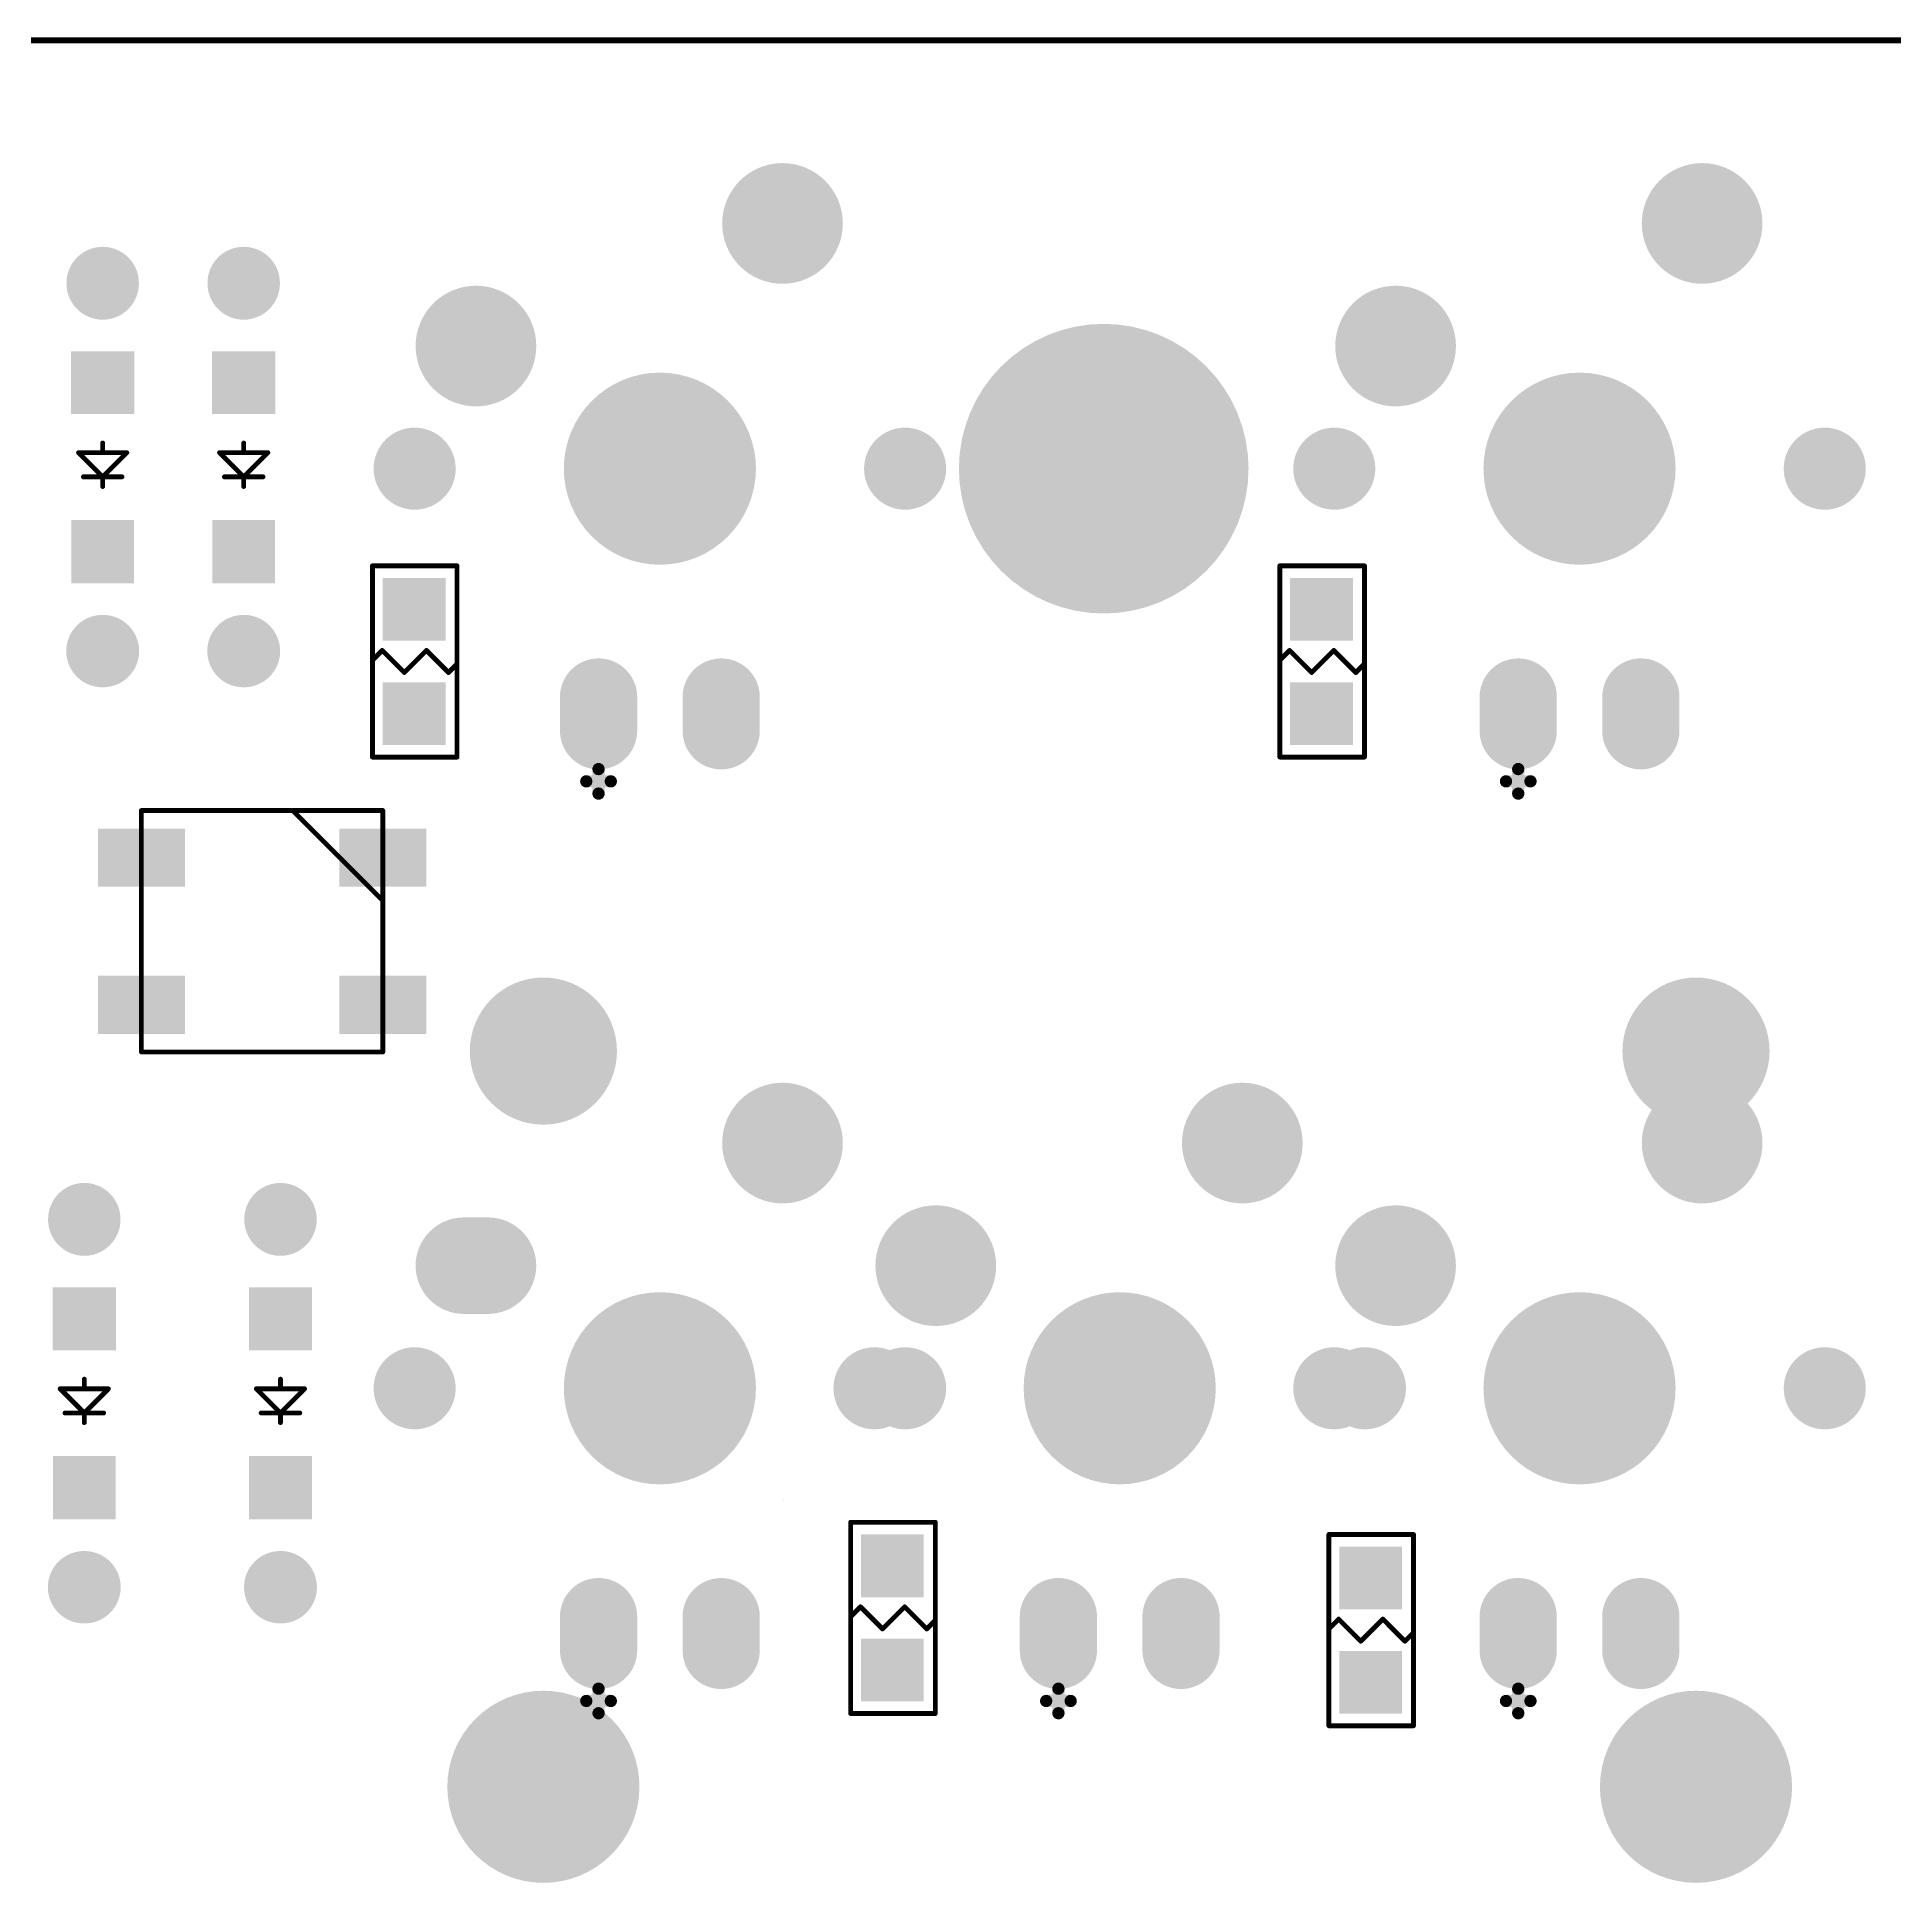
# Model space of a CAD drawing. Extents: x 407 to 769, y 688 to 804.
# Drawn here: x 651.5 to 689.98, y 764.44 to 802.67 of the extents above; entities that cross this region are included whole.
import ezdxf

# ---------------------------------------------------------------- set-up
doc = ezdxf.new("R2010")
doc.units = 0
doc.layers.get('0').update_dxf_attribs({"linetype": 'CONTINUOUS'})
for name, color, linetype in [('BOTTOMOVERLAY', 54, 'CONTINUOUS'), ('BOTTOMPASTE', 16, 'CONTINUOUS'), ('BOTTOMSOLDER', 6, 'CONTINUOUS'), ('KEEPOUTLAYER', 6, 'CONTINUOUS'), ('MULTILAYER', 9, 'CONTINUOUS'), ('TOPSOLDER', 216, 'CONTINUOUS')]:
    doc.layers.add(name, color=color, linetype=linetype)

# ---------------------------------------------------------------- blocks, each defined once
blk = doc.blocks.new('IN4148G_B_90')
at = {"layer": 'BOTTOMOVERLAY', "const_width": 0.1}
for points in [[(0, 0.4), (0, 0.2)], [(0, 0.2), (-0.5, -0.3)], [(0.4, 0.2), (-0.4, 0.2)], [(0.5, -0.3), (0, 0.2)], [(0.5, -0.3), (-0.5, -0.3)], [(0, -0.3), (0, -0.5)]]:
    blk.add_lwpolyline(points, dxfattribs=at)
at = {"layer": 'BOTTOMOVERLAY', "const_width": 0.05}
for points in [[(-0.025, 0.4, 1), (0.025, 0.4, 1)], [(-0.425, 0.2, 1), (-0.375, 0.2, 1)], [(-0.025, 0.2, 1), (0.025, 0.2, 1)], [(-0.025, 0.2, 1), (0.025, 0.2, 1)], [(-0.025, 0.2, 1), (0.025, 0.2, 1)], [(0.375, 0.2, 1), (0.425, 0.2, 1)], [(-0.525, -0.3, 1), (-0.475, -0.3, 1)], [(-0.525, -0.3, 1), (-0.475, -0.3, 1)], [(-0.025, -0.3, 1), (0.025, -0.3, 1)], [(0.475, -0.3, 1), (0.525, -0.3, 1)], [(0.475, -0.3, 1), (0.525, -0.3, 1)], [(-0.025, -0.5, 1), (0.025, -0.5, 1)]]:
    blk.add_lwpolyline(points, format="xyb", close=True, dxfattribs=at)
at = {"layer": 'BOTTOMPASTE'}
for points in [[(-0.65, 1.095), (0.65, 1.095), (-0.65, 2.405), (0.65, 2.405)], [(-0.655, -2.4), (0.655, -2.4), (-0.655, -1.1), (0.655, -1.1)]]:
    blk.add_solid(points, dxfattribs=at)
at = {"layer": 'BOTTOMSOLDER', "const_width": 1.5}
for points in [[(0.005, 3.81), (-0.005, 3.81)], [(0, -3.805), (0, -3.815)]]:
    blk.add_lwpolyline(points, dxfattribs=at)
at = {"layer": 'BOTTOMSOLDER', "const_width": 0.75}
for points in [[(-0.38, 3.81, 1), (0.37, 3.81, 1)], [(-0.37, 3.81, 1), (0.38, 3.81, 1)], [(-0.375, -3.805, 1), (0.375, -3.805, 1)], [(-0.375, -3.815, 1), (0.375, -3.815, 1)]]:
    blk.add_lwpolyline(points, format="xyb", close=True, dxfattribs=at)
at = {"layer": 'BOTTOMSOLDER'}
for points in [[(-0.65, 1.095), (0.65, 1.095), (-0.65, 2.405), (0.65, 2.405)], [(-0.655, -2.4), (0.655, -2.4), (-0.655, -1.1), (0.655, -1.1)]]:
    blk.add_solid(points, dxfattribs=at)
at = {"layer": 'MULTILAYER', "const_width": 1.5}
for points in [[(0.005, 3.81), (-0.005, 3.81)], [(0, -3.805), (0, -3.815)]]:
    blk.add_lwpolyline(points, dxfattribs=at)
at = {"layer": 'MULTILAYER', "const_width": 0.75}
for points in [[(-0.38, 3.81, 1), (0.37, 3.81, 1)], [(-0.37, 3.81, 1), (0.38, 3.81, 1)], [(-0.375, -3.805, 1), (0.375, -3.805, 1)], [(-0.375, -3.815, 1), (0.375, -3.815, 1)]]:
    blk.add_lwpolyline(points, format="xyb", close=True, dxfattribs=at)
blk = doc.blocks.new('IN4148G_B_91')
at = {"layer": 'BOTTOMOVERLAY', "const_width": 0.1}
for points in [[(0, 0.4), (0, 0.2)], [(0, 0.2), (-0.5, -0.3)], [(0.4, 0.2), (-0.4, 0.2)], [(0.5, -0.3), (0, 0.2)], [(0.5, -0.3), (-0.5, -0.3)], [(0, -0.3), (0, -0.5)]]:
    blk.add_lwpolyline(points, dxfattribs=at)
at = {"layer": 'BOTTOMOVERLAY', "const_width": 0.05}
for points in [[(-0.025, 0.4, 1), (0.025, 0.4, 1)], [(-0.425, 0.2, 1), (-0.375, 0.2, 1)], [(-0.025, 0.2, 1), (0.025, 0.2, 1)], [(-0.025, 0.2, 1), (0.025, 0.2, 1)], [(-0.025, 0.2, 1), (0.025, 0.2, 1)], [(0.375, 0.2, 1), (0.425, 0.2, 1)], [(-0.525, -0.3, 1), (-0.475, -0.3, 1)], [(-0.525, -0.3, 1), (-0.475, -0.3, 1)], [(-0.025, -0.3, 1), (0.025, -0.3, 1)], [(0.475, -0.3, 1), (0.525, -0.3, 1)], [(0.475, -0.3, 1), (0.525, -0.3, 1)], [(-0.025, -0.5, 1), (0.025, -0.5, 1)]]:
    blk.add_lwpolyline(points, format="xyb", close=True, dxfattribs=at)
at = {"layer": 'BOTTOMPASTE'}
for points in [[(-0.65, 1.095), (0.65, 1.095), (-0.65, 2.405), (0.65, 2.405)], [(-0.655, -2.4), (0.655, -2.4), (-0.655, -1.1), (0.655, -1.1)]]:
    blk.add_solid(points, dxfattribs=at)
at = {"layer": 'BOTTOMSOLDER', "const_width": 1.5}
for points in [[(0.005, 3.81), (-0.005, 3.81)], [(0, -3.805), (0, -3.815)]]:
    blk.add_lwpolyline(points, dxfattribs=at)
at = {"layer": 'BOTTOMSOLDER', "const_width": 0.75}
for points in [[(-0.38, 3.81, 1), (0.37, 3.81, 1)], [(-0.37, 3.81, 1), (0.38, 3.81, 1)], [(-0.375, -3.805, 1), (0.375, -3.805, 1)], [(-0.375, -3.815, 1), (0.375, -3.815, 1)]]:
    blk.add_lwpolyline(points, format="xyb", close=True, dxfattribs=at)
at = {"layer": 'BOTTOMSOLDER'}
for points in [[(-0.65, 1.095), (0.65, 1.095), (-0.65, 2.405), (0.65, 2.405)], [(-0.655, -2.4), (0.655, -2.4), (-0.655, -1.1), (0.655, -1.1)]]:
    blk.add_solid(points, dxfattribs=at)
at = {"layer": 'MULTILAYER', "const_width": 1.5}
for points in [[(0.005, 3.81), (-0.005, 3.81)], [(0, -3.805), (0, -3.815)]]:
    blk.add_lwpolyline(points, dxfattribs=at)
at = {"layer": 'MULTILAYER', "const_width": 0.75}
for points in [[(-0.38, 3.81, 1), (0.37, 3.81, 1)], [(-0.37, 3.81, 1), (0.38, 3.81, 1)], [(-0.375, -3.805, 1), (0.375, -3.805, 1)], [(-0.375, -3.815, 1), (0.375, -3.815, 1)]]:
    blk.add_lwpolyline(points, format="xyb", close=True, dxfattribs=at)
blk = doc.blocks.new('IN4148G_B_109')
at = {"layer": 'BOTTOMOVERLAY', "const_width": 0.1}
for points in [[(0, 0.4), (0, 0.2)], [(0, 0.2), (-0.5, -0.3)], [(0.4, 0.2), (-0.4, 0.2)], [(0.5, -0.3), (0, 0.2)], [(0.5, -0.3), (-0.5, -0.3)], [(0, -0.3), (0, -0.5)]]:
    blk.add_lwpolyline(points, dxfattribs=at)
at = {"layer": 'BOTTOMOVERLAY', "const_width": 0.05}
for points in [[(-0.025, 0.4, 1), (0.025, 0.4, 1)], [(-0.425, 0.2, 1), (-0.375, 0.2, 1)], [(-0.025, 0.2, 1), (0.025, 0.2, 1)], [(-0.025, 0.2, 1), (0.025, 0.2, 1)], [(-0.025, 0.2, 1), (0.025, 0.2, 1)], [(0.375, 0.2, 1), (0.425, 0.2, 1)], [(-0.525, -0.3, 1), (-0.475, -0.3, 1)], [(-0.525, -0.3, 1), (-0.475, -0.3, 1)], [(-0.025, -0.3, 1), (0.025, -0.3, 1)], [(0.475, -0.3, 1), (0.525, -0.3, 1)], [(0.475, -0.3, 1), (0.525, -0.3, 1)], [(-0.025, -0.5, 1), (0.025, -0.5, 1)]]:
    blk.add_lwpolyline(points, format="xyb", close=True, dxfattribs=at)
at = {"layer": 'BOTTOMPASTE'}
for points in [[(-0.65, 1.095), (0.65, 1.095), (-0.65, 2.405), (0.65, 2.405)], [(-0.655, -2.4), (0.655, -2.4), (-0.655, -1.1), (0.655, -1.1)]]:
    blk.add_solid(points, dxfattribs=at)
at = {"layer": 'BOTTOMSOLDER', "const_width": 1.5}
for points in [[(0.005, 3.81), (-0.005, 3.81)], [(0, -3.805), (0, -3.815)]]:
    blk.add_lwpolyline(points, dxfattribs=at)
at = {"layer": 'BOTTOMSOLDER', "const_width": 0.75}
for points in [[(-0.38, 3.81, 1), (0.37, 3.81, 1)], [(-0.37, 3.81, 1), (0.38, 3.81, 1)], [(-0.375, -3.805, 1), (0.375, -3.805, 1)], [(-0.375, -3.815, 1), (0.375, -3.815, 1)]]:
    blk.add_lwpolyline(points, format="xyb", close=True, dxfattribs=at)
at = {"layer": 'BOTTOMSOLDER'}
for points in [[(-0.65, 1.095), (0.65, 1.095), (-0.65, 2.405), (0.65, 2.405)], [(-0.655, -2.4), (0.655, -2.4), (-0.655, -1.1), (0.655, -1.1)]]:
    blk.add_solid(points, dxfattribs=at)
at = {"layer": 'MULTILAYER', "const_width": 1.5}
for points in [[(0.005, 3.81), (-0.005, 3.81)], [(0, -3.805), (0, -3.815)]]:
    blk.add_lwpolyline(points, dxfattribs=at)
at = {"layer": 'MULTILAYER', "const_width": 0.75}
for points in [[(-0.38, 3.81, 1), (0.37, 3.81, 1)], [(-0.37, 3.81, 1), (0.38, 3.81, 1)], [(-0.375, -3.805, 1), (0.375, -3.805, 1)], [(-0.375, -3.815, 1), (0.375, -3.815, 1)]]:
    blk.add_lwpolyline(points, format="xyb", close=True, dxfattribs=at)
blk = doc.blocks.new('IN4148G_B_110')
at = {"layer": 'BOTTOMOVERLAY', "const_width": 0.1}
for points in [[(0, 0.4), (0, 0.2)], [(0, 0.2), (-0.5, -0.3)], [(0.4, 0.2), (-0.4, 0.2)], [(0.5, -0.3), (0, 0.2)], [(0.5, -0.3), (-0.5, -0.3)], [(0, -0.3), (0, -0.5)]]:
    blk.add_lwpolyline(points, dxfattribs=at)
at = {"layer": 'BOTTOMOVERLAY', "const_width": 0.05}
for points in [[(-0.025, 0.4, 1), (0.025, 0.4, 1)], [(-0.425, 0.2, 1), (-0.375, 0.2, 1)], [(-0.025, 0.2, 1), (0.025, 0.2, 1)], [(-0.025, 0.2, 1), (0.025, 0.2, 1)], [(-0.025, 0.2, 1), (0.025, 0.2, 1)], [(0.375, 0.2, 1), (0.425, 0.2, 1)], [(-0.525, -0.3, 1), (-0.475, -0.3, 1)], [(-0.525, -0.3, 1), (-0.475, -0.3, 1)], [(-0.025, -0.3, 1), (0.025, -0.3, 1)], [(0.475, -0.3, 1), (0.525, -0.3, 1)], [(0.475, -0.3, 1), (0.525, -0.3, 1)], [(-0.025, -0.5, 1), (0.025, -0.5, 1)]]:
    blk.add_lwpolyline(points, format="xyb", close=True, dxfattribs=at)
at = {"layer": 'BOTTOMPASTE'}
for points in [[(-0.65, 1.095), (0.65, 1.095), (-0.65, 2.405), (0.65, 2.405)], [(-0.655, -2.4), (0.655, -2.4), (-0.655, -1.1), (0.655, -1.1)]]:
    blk.add_solid(points, dxfattribs=at)
at = {"layer": 'BOTTOMSOLDER', "const_width": 1.5}
for points in [[(0.005, 3.81), (-0.005, 3.81)], [(0, -3.805), (0, -3.815)]]:
    blk.add_lwpolyline(points, dxfattribs=at)
at = {"layer": 'BOTTOMSOLDER', "const_width": 0.75}
for points in [[(-0.38, 3.81, 1), (0.37, 3.81, 1)], [(-0.37, 3.81, 1), (0.38, 3.81, 1)], [(-0.375, -3.805, 1), (0.375, -3.805, 1)], [(-0.375, -3.815, 1), (0.375, -3.815, 1)]]:
    blk.add_lwpolyline(points, format="xyb", close=True, dxfattribs=at)
at = {"layer": 'BOTTOMSOLDER'}
for points in [[(-0.65, 1.095), (0.65, 1.095), (-0.65, 2.405), (0.65, 2.405)], [(-0.655, -2.4), (0.655, -2.4), (-0.655, -1.1), (0.655, -1.1)]]:
    blk.add_solid(points, dxfattribs=at)
at = {"layer": 'MULTILAYER', "const_width": 1.5}
for points in [[(0.005, 3.81), (-0.005, 3.81)], [(0, -3.805), (0, -3.815)]]:
    blk.add_lwpolyline(points, dxfattribs=at)
at = {"layer": 'MULTILAYER', "const_width": 0.75}
for points in [[(-0.38, 3.81, 1), (0.37, 3.81, 1)], [(-0.37, 3.81, 1), (0.38, 3.81, 1)], [(-0.375, -3.805, 1), (0.375, -3.805, 1)], [(-0.375, -3.815, 1), (0.375, -3.815, 1)]]:
    blk.add_lwpolyline(points, format="xyb", close=True, dxfattribs=at)
blk = doc.blocks.new('RGB_WS2812B_B_149')
at = {"layer": 'BOTTOMOVERLAY', "const_width": 0.1}
for points in [[(-2.5, 0), (-2.5, 2.5)], [(-2.5, 2.5), (2.5, 2.5)], [(0.635, 2.5), (2.5, 0.635)], [(2.5, -2.5), (2.5, 2.5)], [(-2.5, -2.5), (-2.5, 0)], [(-2.5, -2.5), (0, -2.5)], [(0, -2.5), (2.5, -2.5)]]:
    blk.add_lwpolyline(points, dxfattribs=at)
at = {"layer": 'BOTTOMOVERLAY', "const_width": 0.05}
for points in [[(-2.525, 2.5, 1), (-2.475, 2.5, 1)], [(-2.525, 2.5, 1), (-2.475, 2.5, 1)], [(0.61, 2.5, 1), (0.66, 2.5, 1)], [(2.475, 2.5, 1), (2.525, 2.5, 1)], [(2.475, 2.5, 1), (2.525, 2.5, 1)], [(2.475, 0.635, 1), (2.525, 0.635, 1)], [(-2.525, 0, 1), (-2.475, 0, 1)], [(-2.525, 0, 1), (-2.475, 0, 1)], [(-2.525, -2.5, 1), (-2.475, -2.5, 1)], [(-2.525, -2.5, 1), (-2.475, -2.5, 1)], [(-0.025, -2.5, 1), (0.025, -2.5, 1)], [(-0.025, -2.5, 1), (0.025, -2.5, 1)], [(2.475, -2.5, 1), (2.525, -2.5, 1)], [(2.475, -2.5, 1), (2.525, -2.5, 1)]]:
    blk.add_lwpolyline(points, format="xyb", close=True, dxfattribs=at)
at = {"layer": 'BOTTOMPASTE'}
for points in [[(-3.3, 1.024), (-1.7, 1.024), (-3.3, 2.024), (-1.7, 2.024)], [(1.7, 1.024), (3.3, 1.024), (1.7, 2.024), (3.3, 2.024)], [(-3.3, -2.024), (-1.7, -2.024), (-3.3, -1.024), (-1.7, -1.024)], [(1.7, -2.024), (3.3, -2.024), (1.7, -1.024), (3.3, -1.024)]]:
    blk.add_solid(points, dxfattribs=at)
at = {"layer": 'BOTTOMSOLDER'}
for points in [[(-3.402, 0.922), (-1.598, 0.922), (-3.402, 2.126), (-1.598, 2.126)], [(1.598, 0.922), (3.402, 0.922), (1.598, 2.126), (3.402, 2.126)], [(-3.402, -2.126), (-1.598, -2.126), (-3.402, -0.922), (-1.598, -0.922)], [(1.598, -2.126), (3.402, -2.126), (1.598, -0.922), (3.402, -0.922)]]:
    blk.add_solid(points, dxfattribs=at)
blk = doc.blocks.new('R0805_B_197')
at = {"layer": 'BOTTOMOVERLAY', "const_width": 0.1}
for points in [[(-0.889, 1.981), (0.864, 1.981)], [(-0.889, -1.981), (-0.889, 1.981)], [(0.864, -1.981), (0.864, 1.981)], [(-0.889, 0.025), (-0.686, 0.229)], [(-0.686, 0.229), (-0.229, -0.229)], [(-0.229, -0.229), (0, 0)], [(0, 0), (0.229, 0.229)], [(0.229, 0.229), (0.686, -0.229)], [(0.686, -0.229), (0.864, -0.051)], [(-0.889, -1.981), (0.864, -1.981)]]:
    blk.add_lwpolyline(points, dxfattribs=at)
at = {"layer": 'BOTTOMOVERLAY', "const_width": 0.05}
for points in [[(-0.914, 1.981, 1), (-0.864, 1.981, 1)], [(-0.914, 1.981, 1), (-0.864, 1.981, 1)], [(0.839, 1.981, 1), (0.889, 1.981, 1)], [(0.839, 1.981, 1), (0.889, 1.981, 1)], [(-0.914, 0.025, 1), (-0.864, 0.025, 1)], [(-0.711, 0.229, 1), (-0.661, 0.229, 1)], [(-0.711, 0.229, 1), (-0.661, 0.229, 1)], [(-0.025, 0, 1), (0.025, 0, 1)], [(-0.025, 0, 1), (0.025, 0, 1)], [(0.204, 0.229, 1), (0.254, 0.229, 1)], [(0.204, 0.229, 1), (0.254, 0.229, 1)], [(-0.254, -0.229, 1), (-0.204, -0.229, 1)], [(-0.254, -0.229, 1), (-0.204, -0.229, 1)], [(0.661, -0.229, 1), (0.711, -0.229, 1)], [(0.661, -0.229, 1), (0.711, -0.229, 1)], [(0.839, -0.051, 1), (0.889, -0.051, 1)], [(-0.914, -1.981, 1), (-0.864, -1.981, 1)], [(-0.914, -1.981, 1), (-0.864, -1.981, 1)], [(0.839, -1.981, 1), (0.889, -1.981, 1)], [(0.839, -1.981, 1), (0.889, -1.981, 1)]]:
    blk.add_lwpolyline(points, format="xyb", close=True, dxfattribs=at)
at = {"layer": 'BOTTOMPASTE'}
for points in [[(0.625, 0.428), (0.625, 1.728), (-0.675, 0.428), (-0.675, 1.728)], [(0.625, -1.731), (0.625, -0.431), (-0.675, -1.731), (-0.675, -0.431)]]:
    blk.add_solid(points, dxfattribs=at)
at = {"layer": 'BOTTOMSOLDER'}
for points in [[(0.625, 0.428), (0.625, 1.728), (-0.675, 0.428), (-0.675, 1.728)], [(0.625, -1.731), (0.625, -0.431), (-0.675, -1.731), (-0.675, -0.431)]]:
    blk.add_solid(points, dxfattribs=at)
blk = doc.blocks.new('R0805_B_198')
at = {"layer": 'BOTTOMOVERLAY', "const_width": 0.1}
for points in [[(-0.889, 1.981), (0.864, 1.981)], [(-0.889, -1.981), (-0.889, 1.981)], [(0.864, -1.981), (0.864, 1.981)], [(-0.889, 0.025), (-0.686, 0.229)], [(-0.686, 0.229), (-0.229, -0.229)], [(-0.229, -0.229), (0, 0)], [(0, 0), (0.229, 0.229)], [(0.229, 0.229), (0.686, -0.229)], [(0.686, -0.229), (0.864, -0.051)], [(-0.889, -1.981), (0.864, -1.981)]]:
    blk.add_lwpolyline(points, dxfattribs=at)
at = {"layer": 'BOTTOMOVERLAY', "const_width": 0.05}
for points in [[(-0.914, 1.981, 1), (-0.864, 1.981, 1)], [(-0.914, 1.981, 1), (-0.864, 1.981, 1)], [(0.839, 1.981, 1), (0.889, 1.981, 1)], [(0.839, 1.981, 1), (0.889, 1.981, 1)], [(-0.914, 0.025, 1), (-0.864, 0.025, 1)], [(-0.711, 0.229, 1), (-0.661, 0.229, 1)], [(-0.711, 0.229, 1), (-0.661, 0.229, 1)], [(-0.025, 0, 1), (0.025, 0, 1)], [(-0.025, 0, 1), (0.025, 0, 1)], [(0.204, 0.229, 1), (0.254, 0.229, 1)], [(0.204, 0.229, 1), (0.254, 0.229, 1)], [(-0.254, -0.229, 1), (-0.204, -0.229, 1)], [(-0.254, -0.229, 1), (-0.204, -0.229, 1)], [(0.661, -0.229, 1), (0.711, -0.229, 1)], [(0.661, -0.229, 1), (0.711, -0.229, 1)], [(0.839, -0.051, 1), (0.889, -0.051, 1)], [(-0.914, -1.981, 1), (-0.864, -1.981, 1)], [(-0.914, -1.981, 1), (-0.864, -1.981, 1)], [(0.839, -1.981, 1), (0.889, -1.981, 1)], [(0.839, -1.981, 1), (0.889, -1.981, 1)]]:
    blk.add_lwpolyline(points, format="xyb", close=True, dxfattribs=at)
at = {"layer": 'BOTTOMPASTE'}
for points in [[(0.625, 0.428), (0.625, 1.728), (-0.675, 0.428), (-0.675, 1.728)], [(0.625, -1.731), (0.625, -0.431), (-0.675, -1.731), (-0.675, -0.431)]]:
    blk.add_solid(points, dxfattribs=at)
at = {"layer": 'BOTTOMSOLDER'}
for points in [[(0.625, 0.428), (0.625, 1.728), (-0.675, 0.428), (-0.675, 1.728)], [(0.625, -1.731), (0.625, -0.431), (-0.675, -1.731), (-0.675, -0.431)]]:
    blk.add_solid(points, dxfattribs=at)
blk = doc.blocks.new('R0805_B_225')
at = {"layer": 'BOTTOMOVERLAY', "const_width": 0.1}
for points in [[(-0.889, 1.981), (0.864, 1.981)], [(-0.889, -1.981), (-0.889, 1.981)], [(0.864, -1.981), (0.864, 1.981)], [(-0.889, 0.025), (-0.686, 0.229)], [(-0.686, 0.229), (-0.229, -0.229)], [(-0.229, -0.229), (0, 0)], [(0, 0), (0.229, 0.229)], [(0.229, 0.229), (0.686, -0.229)], [(0.686, -0.229), (0.864, -0.051)], [(-0.889, -1.981), (0.864, -1.981)]]:
    blk.add_lwpolyline(points, dxfattribs=at)
at = {"layer": 'BOTTOMOVERLAY', "const_width": 0.05}
for points in [[(-0.914, 1.981, 1), (-0.864, 1.981, 1)], [(-0.914, 1.981, 1), (-0.864, 1.981, 1)], [(0.839, 1.981, 1), (0.889, 1.981, 1)], [(0.839, 1.981, 1), (0.889, 1.981, 1)], [(-0.914, 0.025, 1), (-0.864, 0.025, 1)], [(-0.711, 0.229, 1), (-0.661, 0.229, 1)], [(-0.711, 0.229, 1), (-0.661, 0.229, 1)], [(-0.025, 0, 1), (0.025, 0, 1)], [(-0.025, 0, 1), (0.025, 0, 1)], [(0.204, 0.229, 1), (0.254, 0.229, 1)], [(0.204, 0.229, 1), (0.254, 0.229, 1)], [(-0.254, -0.229, 1), (-0.204, -0.229, 1)], [(-0.254, -0.229, 1), (-0.204, -0.229, 1)], [(0.661, -0.229, 1), (0.711, -0.229, 1)], [(0.661, -0.229, 1), (0.711, -0.229, 1)], [(0.839, -0.051, 1), (0.889, -0.051, 1)], [(-0.914, -1.981, 1), (-0.864, -1.981, 1)], [(-0.914, -1.981, 1), (-0.864, -1.981, 1)], [(0.839, -1.981, 1), (0.889, -1.981, 1)], [(0.839, -1.981, 1), (0.889, -1.981, 1)]]:
    blk.add_lwpolyline(points, format="xyb", close=True, dxfattribs=at)
at = {"layer": 'BOTTOMPASTE'}
for points in [[(0.625, 0.428), (0.625, 1.728), (-0.675, 0.428), (-0.675, 1.728)], [(0.625, -1.731), (0.625, -0.431), (-0.675, -1.731), (-0.675, -0.431)]]:
    blk.add_solid(points, dxfattribs=at)
at = {"layer": 'BOTTOMSOLDER'}
for points in [[(0.625, 0.428), (0.625, 1.728), (-0.675, 0.428), (-0.675, 1.728)], [(0.625, -1.731), (0.625, -0.431), (-0.675, -1.731), (-0.675, -0.431)]]:
    blk.add_solid(points, dxfattribs=at)
blk = doc.blocks.new('R0805_B_239')
at = {"layer": 'BOTTOMOVERLAY', "const_width": 0.1}
for points in [[(-0.889, 1.981), (0.864, 1.981)], [(-0.889, -1.981), (-0.889, 1.981)], [(0.864, -1.981), (0.864, 1.981)], [(-0.889, 0.025), (-0.686, 0.229)], [(-0.686, 0.229), (-0.229, -0.229)], [(-0.229, -0.229), (0, 0)], [(0, 0), (0.229, 0.229)], [(0.229, 0.229), (0.686, -0.229)], [(0.686, -0.229), (0.864, -0.051)], [(-0.889, -1.981), (0.864, -1.981)]]:
    blk.add_lwpolyline(points, dxfattribs=at)
at = {"layer": 'BOTTOMOVERLAY', "const_width": 0.05}
for points in [[(-0.914, 1.981, 1), (-0.864, 1.981, 1)], [(-0.914, 1.981, 1), (-0.864, 1.981, 1)], [(0.839, 1.981, 1), (0.889, 1.981, 1)], [(0.839, 1.981, 1), (0.889, 1.981, 1)], [(-0.914, 0.025, 1), (-0.864, 0.025, 1)], [(-0.711, 0.229, 1), (-0.661, 0.229, 1)], [(-0.711, 0.229, 1), (-0.661, 0.229, 1)], [(-0.025, 0, 1), (0.025, 0, 1)], [(-0.025, 0, 1), (0.025, 0, 1)], [(0.204, 0.229, 1), (0.254, 0.229, 1)], [(0.204, 0.229, 1), (0.254, 0.229, 1)], [(-0.254, -0.229, 1), (-0.204, -0.229, 1)], [(-0.254, -0.229, 1), (-0.204, -0.229, 1)], [(0.661, -0.229, 1), (0.711, -0.229, 1)], [(0.661, -0.229, 1), (0.711, -0.229, 1)], [(0.839, -0.051, 1), (0.889, -0.051, 1)], [(-0.914, -1.981, 1), (-0.864, -1.981, 1)], [(-0.914, -1.981, 1), (-0.864, -1.981, 1)], [(0.839, -1.981, 1), (0.889, -1.981, 1)], [(0.839, -1.981, 1), (0.889, -1.981, 1)]]:
    blk.add_lwpolyline(points, format="xyb", close=True, dxfattribs=at)
at = {"layer": 'BOTTOMPASTE'}
for points in [[(0.625, 0.428), (0.625, 1.728), (-0.675, 0.428), (-0.675, 1.728)], [(0.625, -1.731), (0.625, -0.431), (-0.675, -1.731), (-0.675, -0.431)]]:
    blk.add_solid(points, dxfattribs=at)
at = {"layer": 'BOTTOMSOLDER'}
for points in [[(0.625, 0.428), (0.625, 1.728), (-0.675, 0.428), (-0.675, 1.728)], [(0.625, -1.731), (0.625, -0.431), (-0.675, -1.731), (-0.675, -0.431)]]:
    blk.add_solid(points, dxfattribs=at)
blk = doc.blocks.new('MX1UP__B_268')
at = {"layer": 'BOTTOMOVERLAY', "const_width": 0.254}
for points in [[(-1.27, -6.731), (-1.27, -6.223)], [(-1.524, -6.477), (-1.016, -6.477)]]:
    blk.add_lwpolyline(points, dxfattribs=at)
at = {"layer": 'BOTTOMOVERLAY', "const_width": 0.127}
for points in [[(-1.334, -6.223, 1), (-1.207, -6.223, 1)], [(-1.588, -6.477, 1), (-1.461, -6.477, 1)], [(-1.08, -6.477, 1), (-0.953, -6.477, 1)], [(-1.334, -6.731, 1), (-1.207, -6.731, 1)]]:
    blk.add_lwpolyline(points, format="xyb", close=True, dxfattribs=at)
at = {"layer": 'BOTTOMSOLDER'}
for points, const_width in [([(1.915, 5.08, 1), (3.165, 5.08, 1)], 1.25), ([(-4.435, 2.54, 1), (-3.185, 2.54, 1)], 1.25), ([(-0.995, 0, 1), (0.995, 0, 1)], 1.99), ([(-5.505, 0, 1), (-4.655, 0, 1)], 0.85), ([(4.655, 0, 1), (5.505, 0, 1)], 0.85), ([(-1.67, -4.73, 1), (-0.87, -4.73, 1)], 0.8), ([(0.87, -4.73, 1), (1.67, -4.73, 1)], 0.8), ([(-1.67, -5.43, 1), (-0.87, -5.43, 1)], 0.8), ([(0.87, -5.43, 1), (1.67, -5.43, 1)], 0.8)]:
    blk.add_lwpolyline(points, format="xyb", close=True, dxfattribs=dict(at, const_width=const_width))
at = {"layer": 'BOTTOMSOLDER', "const_width": 1.6}
for points in [[(-1.27, -5.43), (-1.27, -4.73)], [(1.27, -5.43), (1.27, -4.73)]]:
    blk.add_lwpolyline(points, dxfattribs=at)
at = {"layer": 'MULTILAYER'}
for points, const_width in [([(1.915, 5.08, 1), (3.165, 5.08, 1)], 1.25), ([(-4.435, 2.54, 1), (-3.185, 2.54, 1)], 1.25), ([(-0.995, 0, 1), (0.995, 0, 1)], 1.99), ([(-5.505, 0, 1), (-4.655, 0, 1)], 0.85), ([(4.655, 0, 1), (5.505, 0, 1)], 0.85), ([(-1.67, -4.73, 1), (-0.87, -4.73, 1)], 0.8), ([(0.87, -4.73, 1), (1.67, -4.73, 1)], 0.8), ([(-1.67, -5.43, 1), (-0.87, -5.43, 1)], 0.8), ([(0.87, -5.43, 1), (1.67, -5.43, 1)], 0.8)]:
    blk.add_lwpolyline(points, format="xyb", close=True, dxfattribs=dict(at, const_width=const_width))
at = {"layer": 'MULTILAYER', "const_width": 1.6}
for points in [[(-1.27, -5.43), (-1.27, -4.73)], [(1.27, -5.43), (1.27, -4.73)]]:
    blk.add_lwpolyline(points, dxfattribs=at)
at = {"layer": 'TOPSOLDER'}
for points, const_width in [([(1.915, 5.08, 1), (3.165, 5.08, 1)], 1.25), ([(-4.435, 2.54, 1), (-3.185, 2.54, 1)], 1.25), ([(-0.995, 0, 1), (0.995, 0, 1)], 1.99), ([(-5.505, 0, 1), (-4.655, 0, 1)], 0.85), ([(4.655, 0, 1), (5.505, 0, 1)], 0.85), ([(-1.67, -4.73, 1), (-0.87, -4.73, 1)], 0.8), ([(0.87, -4.73, 1), (1.67, -4.73, 1)], 0.8), ([(-1.67, -5.43, 1), (-0.87, -5.43, 1)], 0.8), ([(0.87, -5.43, 1), (1.67, -5.43, 1)], 0.8)]:
    blk.add_lwpolyline(points, format="xyb", close=True, dxfattribs=dict(at, const_width=const_width))
at = {"layer": 'TOPSOLDER', "const_width": 1.6}
for points in [[(-1.27, -5.43), (-1.27, -4.73)], [(1.27, -5.43), (1.27, -4.73)]]:
    blk.add_lwpolyline(points, dxfattribs=at)
blk = doc.blocks.new('MX1UP__B_271')
at = {"layer": 'BOTTOMOVERLAY', "const_width": 0.254}
for points in [[(-1.27, -6.731), (-1.27, -6.223)], [(-1.524, -6.477), (-1.016, -6.477)]]:
    blk.add_lwpolyline(points, dxfattribs=at)
at = {"layer": 'BOTTOMOVERLAY', "const_width": 0.127}
for points in [[(-1.333, -6.223, 1), (-1.206, -6.223, 1)], [(-1.587, -6.477, 1), (-1.46, -6.477, 1)], [(-1.079, -6.477, 1), (-0.952, -6.477, 1)], [(-1.333, -6.731, 1), (-1.206, -6.731, 1)]]:
    blk.add_lwpolyline(points, format="xyb", close=True, dxfattribs=at)
at = {"layer": 'BOTTOMSOLDER'}
for points, const_width in [([(1.915, 5.08, 1), (3.165, 5.08, 1)], 1.25), ([(-4.435, 2.54, 1), (-3.185, 2.54, 1)], 1.25), ([(-0.995, 0, 1), (0.995, 0, 1)], 1.99), ([(-5.505, 0, 1), (-4.655, 0, 1)], 0.85), ([(4.655, 0, 1), (5.505, 0, 1)], 0.85), ([(-1.67, -4.73, 1), (-0.87, -4.73, 1)], 0.8), ([(0.87, -4.73, 1), (1.67, -4.73, 1)], 0.8), ([(-1.67, -5.43, 1), (-0.87, -5.43, 1)], 0.8), ([(0.87, -5.43, 1), (1.67, -5.43, 1)], 0.8)]:
    blk.add_lwpolyline(points, format="xyb", close=True, dxfattribs=dict(at, const_width=const_width))
at = {"layer": 'BOTTOMSOLDER', "const_width": 1.6}
for points in [[(-1.27, -5.43), (-1.27, -4.73)], [(1.27, -5.43), (1.27, -4.73)]]:
    blk.add_lwpolyline(points, dxfattribs=at)
at = {"layer": 'MULTILAYER'}
for points, const_width in [([(1.915, 5.08, 1), (3.165, 5.08, 1)], 1.25), ([(-4.435, 2.54, 1), (-3.185, 2.54, 1)], 1.25), ([(-0.995, 0, 1), (0.995, 0, 1)], 1.99), ([(-5.505, 0, 1), (-4.655, 0, 1)], 0.85), ([(4.655, 0, 1), (5.505, 0, 1)], 0.85), ([(-1.67, -4.73, 1), (-0.87, -4.73, 1)], 0.8), ([(0.87, -4.73, 1), (1.67, -4.73, 1)], 0.8), ([(-1.67, -5.43, 1), (-0.87, -5.43, 1)], 0.8), ([(0.87, -5.43, 1), (1.67, -5.43, 1)], 0.8)]:
    blk.add_lwpolyline(points, format="xyb", close=True, dxfattribs=dict(at, const_width=const_width))
at = {"layer": 'MULTILAYER', "const_width": 1.6}
for points in [[(-1.27, -5.43), (-1.27, -4.73)], [(1.27, -5.43), (1.27, -4.73)]]:
    blk.add_lwpolyline(points, dxfattribs=at)
at = {"layer": 'TOPSOLDER'}
for points, const_width in [([(1.915, 5.08, 1), (3.165, 5.08, 1)], 1.25), ([(-4.435, 2.54, 1), (-3.185, 2.54, 1)], 1.25), ([(-0.995, 0, 1), (0.995, 0, 1)], 1.99), ([(-5.505, 0, 1), (-4.655, 0, 1)], 0.85), ([(4.655, 0, 1), (5.505, 0, 1)], 0.85), ([(-1.67, -4.73, 1), (-0.87, -4.73, 1)], 0.8), ([(0.87, -4.73, 1), (1.67, -4.73, 1)], 0.8), ([(-1.67, -5.43, 1), (-0.87, -5.43, 1)], 0.8), ([(0.87, -5.43, 1), (1.67, -5.43, 1)], 0.8)]:
    blk.add_lwpolyline(points, format="xyb", close=True, dxfattribs=dict(at, const_width=const_width))
at = {"layer": 'TOPSOLDER', "const_width": 1.6}
for points in [[(-1.27, -5.43), (-1.27, -4.73)], [(1.27, -5.43), (1.27, -4.73)]]:
    blk.add_lwpolyline(points, dxfattribs=at)
blk = doc.blocks.new('MX1UP__B_343')
at = {"layer": 'BOTTOMOVERLAY', "const_width": 0.254}
for points in [[(-1.27, -6.731), (-1.27, -6.223)], [(-1.524, -6.477), (-1.016, -6.477)]]:
    blk.add_lwpolyline(points, dxfattribs=at)
at = {"layer": 'BOTTOMOVERLAY', "const_width": 0.127}
for points in [[(-1.333, -6.223, 1), (-1.206, -6.223, 1)], [(-1.587, -6.477, 1), (-1.46, -6.477, 1)], [(-1.079, -6.477, 1), (-0.952, -6.477, 1)], [(-1.333, -6.731, 1), (-1.206, -6.731, 1)]]:
    blk.add_lwpolyline(points, format="xyb", close=True, dxfattribs=at)
at = {"layer": 'BOTTOMSOLDER'}
for points, const_width in [([(1.915, 5.08, 1), (3.165, 5.08, 1)], 1.25), ([(-4.435, 2.54, 1), (-3.185, 2.54, 1)], 1.25), ([(-0.995, 0, 1), (0.995, 0, 1)], 1.99), ([(-5.505, 0, 1), (-4.655, 0, 1)], 0.85), ([(4.655, 0, 1), (5.505, 0, 1)], 0.85), ([(-1.67, -4.73, 1), (-0.87, -4.73, 1)], 0.8), ([(0.87, -4.73, 1), (1.67, -4.73, 1)], 0.8), ([(-1.67, -5.43, 1), (-0.87, -5.43, 1)], 0.8), ([(0.87, -5.43, 1), (1.67, -5.43, 1)], 0.8)]:
    blk.add_lwpolyline(points, format="xyb", close=True, dxfattribs=dict(at, const_width=const_width))
at = {"layer": 'BOTTOMSOLDER', "const_width": 1.6}
for points in [[(-1.27, -5.43), (-1.27, -4.73)], [(1.27, -5.43), (1.27, -4.73)]]:
    blk.add_lwpolyline(points, dxfattribs=at)
at = {"layer": 'MULTILAYER'}
for points, const_width in [([(1.915, 5.08, 1), (3.165, 5.08, 1)], 1.25), ([(-4.435, 2.54, 1), (-3.185, 2.54, 1)], 1.25), ([(-0.995, 0, 1), (0.995, 0, 1)], 1.99), ([(-5.505, 0, 1), (-4.655, 0, 1)], 0.85), ([(4.655, 0, 1), (5.505, 0, 1)], 0.85), ([(-1.67, -4.73, 1), (-0.87, -4.73, 1)], 0.8), ([(0.87, -4.73, 1), (1.67, -4.73, 1)], 0.8), ([(-1.67, -5.43, 1), (-0.87, -5.43, 1)], 0.8), ([(0.87, -5.43, 1), (1.67, -5.43, 1)], 0.8)]:
    blk.add_lwpolyline(points, format="xyb", close=True, dxfattribs=dict(at, const_width=const_width))
at = {"layer": 'MULTILAYER', "const_width": 1.6}
for points in [[(-1.27, -5.43), (-1.27, -4.73)], [(1.27, -5.43), (1.27, -4.73)]]:
    blk.add_lwpolyline(points, dxfattribs=at)
at = {"layer": 'TOPSOLDER'}
for points, const_width in [([(1.915, 5.08, 1), (3.165, 5.08, 1)], 1.25), ([(-4.435, 2.54, 1), (-3.185, 2.54, 1)], 1.25), ([(-0.995, 0, 1), (0.995, 0, 1)], 1.99), ([(-5.505, 0, 1), (-4.655, 0, 1)], 0.85), ([(4.655, 0, 1), (5.505, 0, 1)], 0.85), ([(-1.67, -4.73, 1), (-0.87, -4.73, 1)], 0.8), ([(0.87, -4.73, 1), (1.67, -4.73, 1)], 0.8), ([(-1.67, -5.43, 1), (-0.87, -5.43, 1)], 0.8), ([(0.87, -5.43, 1), (1.67, -5.43, 1)], 0.8)]:
    blk.add_lwpolyline(points, format="xyb", close=True, dxfattribs=dict(at, const_width=const_width))
at = {"layer": 'TOPSOLDER', "const_width": 1.6}
for points in [[(-1.27, -5.43), (-1.27, -4.73)], [(1.27, -5.43), (1.27, -4.73)]]:
    blk.add_lwpolyline(points, dxfattribs=at)
blk = doc.blocks.new('MX1UP__B_344')
at = {"layer": 'BOTTOMOVERLAY', "const_width": 0.254}
for points in [[(-1.27, -6.731), (-1.27, -6.223)], [(-1.524, -6.477), (-1.016, -6.477)]]:
    blk.add_lwpolyline(points, dxfattribs=at)
at = {"layer": 'BOTTOMOVERLAY', "const_width": 0.127}
for points in [[(-1.333, -6.223, 1), (-1.206, -6.223, 1)], [(-1.587, -6.477, 1), (-1.46, -6.477, 1)], [(-1.079, -6.477, 1), (-0.952, -6.477, 1)], [(-1.333, -6.731, 1), (-1.206, -6.731, 1)]]:
    blk.add_lwpolyline(points, format="xyb", close=True, dxfattribs=at)
at = {"layer": 'BOTTOMSOLDER'}
for points, const_width in [([(1.915, 5.08, 1), (3.165, 5.08, 1)], 1.25), ([(-4.435, 2.54, 1), (-3.185, 2.54, 1)], 1.25), ([(-0.995, 0, 1), (0.995, 0, 1)], 1.99), ([(-5.505, 0, 1), (-4.655, 0, 1)], 0.85), ([(4.655, 0, 1), (5.505, 0, 1)], 0.85), ([(-1.67, -4.73, 1), (-0.87, -4.73, 1)], 0.8), ([(0.87, -4.73, 1), (1.67, -4.73, 1)], 0.8), ([(-1.67, -5.43, 1), (-0.87, -5.43, 1)], 0.8), ([(0.87, -5.43, 1), (1.67, -5.43, 1)], 0.8)]:
    blk.add_lwpolyline(points, format="xyb", close=True, dxfattribs=dict(at, const_width=const_width))
at = {"layer": 'BOTTOMSOLDER', "const_width": 1.6}
for points in [[(-1.27, -5.43), (-1.27, -4.73)], [(1.27, -5.43), (1.27, -4.73)]]:
    blk.add_lwpolyline(points, dxfattribs=at)
at = {"layer": 'MULTILAYER'}
for points, const_width in [([(1.915, 5.08, 1), (3.165, 5.08, 1)], 1.25), ([(-4.435, 2.54, 1), (-3.185, 2.54, 1)], 1.25), ([(-0.995, 0, 1), (0.995, 0, 1)], 1.99), ([(-5.505, 0, 1), (-4.655, 0, 1)], 0.85), ([(4.655, 0, 1), (5.505, 0, 1)], 0.85), ([(-1.67, -4.73, 1), (-0.87, -4.73, 1)], 0.8), ([(0.87, -4.73, 1), (1.67, -4.73, 1)], 0.8), ([(-1.67, -5.43, 1), (-0.87, -5.43, 1)], 0.8), ([(0.87, -5.43, 1), (1.67, -5.43, 1)], 0.8)]:
    blk.add_lwpolyline(points, format="xyb", close=True, dxfattribs=dict(at, const_width=const_width))
at = {"layer": 'MULTILAYER', "const_width": 1.6}
for points in [[(-1.27, -5.43), (-1.27, -4.73)], [(1.27, -5.43), (1.27, -4.73)]]:
    blk.add_lwpolyline(points, dxfattribs=at)
at = {"layer": 'TOPSOLDER'}
for points, const_width in [([(1.915, 5.08, 1), (3.165, 5.08, 1)], 1.25), ([(-4.435, 2.54, 1), (-3.185, 2.54, 1)], 1.25), ([(-0.995, 0, 1), (0.995, 0, 1)], 1.99), ([(-5.505, 0, 1), (-4.655, 0, 1)], 0.85), ([(4.655, 0, 1), (5.505, 0, 1)], 0.85), ([(-1.67, -4.73, 1), (-0.87, -4.73, 1)], 0.8), ([(0.87, -4.73, 1), (1.67, -4.73, 1)], 0.8), ([(-1.67, -5.43, 1), (-0.87, -5.43, 1)], 0.8), ([(0.87, -5.43, 1), (1.67, -5.43, 1)], 0.8)]:
    blk.add_lwpolyline(points, format="xyb", close=True, dxfattribs=dict(at, const_width=const_width))
at = {"layer": 'TOPSOLDER', "const_width": 1.6}
for points in [[(-1.27, -5.43), (-1.27, -4.73)], [(1.27, -5.43), (1.27, -4.73)]]:
    blk.add_lwpolyline(points, dxfattribs=at)
blk = doc.blocks.new('MX1UP__B_347')
at = {"layer": 'BOTTOMOVERLAY', "const_width": 0.254}
for points in [[(-1.27, -6.731), (-1.27, -6.223)], [(-1.524, -6.477), (-1.016, -6.477)]]:
    blk.add_lwpolyline(points, dxfattribs=at)
at = {"layer": 'BOTTOMOVERLAY', "const_width": 0.127}
for points in [[(-1.334, -6.223, 1), (-1.207, -6.223, 1)], [(-1.588, -6.477, 1), (-1.461, -6.477, 1)], [(-1.08, -6.477, 1), (-0.953, -6.477, 1)], [(-1.334, -6.731, 1), (-1.207, -6.731, 1)]]:
    blk.add_lwpolyline(points, format="xyb", close=True, dxfattribs=at)
at = {"layer": 'BOTTOMSOLDER'}
for points, const_width in [([(1.915, 5.08, 1), (3.165, 5.08, 1)], 1.25), ([(-4.56, 2.54, 1), (-3.56, 2.54, 1)], 1), ([(-4.061, 2.54, 1), (-3.061, 2.54, 1)], 1), ([(-0.995, 0, 1), (0.995, 0, 1)], 1.99), ([(-5.505, 0, 1), (-4.655, 0, 1)], 0.85), ([(4.655, 0, 1), (5.505, 0, 1)], 0.85), ([(-1.67, -4.73, 1), (-0.87, -4.73, 1)], 0.8), ([(0.87, -4.73, 1), (1.67, -4.73, 1)], 0.8), ([(-1.67, -5.43, 1), (-0.87, -5.43, 1)], 0.8), ([(0.87, -5.43, 1), (1.67, -5.43, 1)], 0.8)]:
    blk.add_lwpolyline(points, format="xyb", close=True, dxfattribs=dict(at, const_width=const_width))
for points, const_width in [([(-3.561, 2.54), (-4.06, 2.54)], 2), ([(-1.27, -5.43), (-1.27, -4.73)], 1.6), ([(1.27, -5.43), (1.27, -4.73)], 1.6)]:
    blk.add_lwpolyline(points, dxfattribs=dict(at, const_width=const_width))
at = {"layer": 'MULTILAYER'}
for points, const_width in [([(1.915, 5.08, 1), (3.165, 5.08, 1)], 1.25), ([(-4.56, 2.54, 1), (-3.56, 2.54, 1)], 1), ([(-4.061, 2.54, 1), (-3.061, 2.54, 1)], 1), ([(-0.995, 0, 1), (0.995, 0, 1)], 1.99), ([(-5.505, 0, 1), (-4.655, 0, 1)], 0.85), ([(4.655, 0, 1), (5.505, 0, 1)], 0.85), ([(-1.67, -4.73, 1), (-0.87, -4.73, 1)], 0.8), ([(0.87, -4.73, 1), (1.67, -4.73, 1)], 0.8), ([(-1.67, -5.43, 1), (-0.87, -5.43, 1)], 0.8), ([(0.87, -5.43, 1), (1.67, -5.43, 1)], 0.8)]:
    blk.add_lwpolyline(points, format="xyb", close=True, dxfattribs=dict(at, const_width=const_width))
for points, const_width in [([(-3.561, 2.54), (-4.06, 2.54)], 2), ([(-1.27, -5.43), (-1.27, -4.73)], 1.6), ([(1.27, -5.43), (1.27, -4.73)], 1.6)]:
    blk.add_lwpolyline(points, dxfattribs=dict(at, const_width=const_width))
at = {"layer": 'TOPSOLDER'}
for points, const_width in [([(1.915, 5.08, 1), (3.165, 5.08, 1)], 1.25), ([(-4.56, 2.54, 1), (-3.56, 2.54, 1)], 1), ([(-4.061, 2.54, 1), (-3.061, 2.54, 1)], 1), ([(-0.995, 0, 1), (0.995, 0, 1)], 1.99), ([(-5.505, 0, 1), (-4.655, 0, 1)], 0.85), ([(4.655, 0, 1), (5.505, 0, 1)], 0.85), ([(-1.67, -4.73, 1), (-0.87, -4.73, 1)], 0.8), ([(0.87, -4.73, 1), (1.67, -4.73, 1)], 0.8), ([(-1.67, -5.43, 1), (-0.87, -5.43, 1)], 0.8), ([(0.87, -5.43, 1), (1.67, -5.43, 1)], 0.8)]:
    blk.add_lwpolyline(points, format="xyb", close=True, dxfattribs=dict(at, const_width=const_width))
for points, const_width in [([(-3.561, 2.54), (-4.06, 2.54)], 2), ([(-1.27, -5.43), (-1.27, -4.73)], 1.6), ([(1.27, -5.43), (1.27, -4.73)], 1.6)]:
    blk.add_lwpolyline(points, dxfattribs=dict(at, const_width=const_width))

msp = doc.modelspace()

# ---------------------------------------------------------------- linework, layer by layer
at = {"layer": 'BOTTOMSOLDER'}
for points, const_width in [([(672.09, 793.731, 1), (675.09, 793.731, 1)], 3), ([(661.221, 781.666, 1), (662.745, 781.666, 1)], 1.524), ([(685.097, 781.666, 1), (686.621, 781.666, 1)], 1.524), ([(660.988, 766.426, 1), (662.978, 766.426, 1)], 1.99), ([(684.864, 766.426, 1), (686.854, 766.426, 1)], 1.99)]:
    msp.add_lwpolyline(points, format="xyb", close=True, dxfattribs=dict(at, const_width=const_width))
at = {"layer": 'KEEPOUTLAYER', "const_width": 0.127}
msp.add_lwpolyline([(573.671, 802.606), (766.526, 802.606)], dxfattribs=at)
at = {"layer": 'MULTILAYER'}
for points, const_width in [([(672.09, 793.731, 1), (675.09, 793.731, 1)], 3), ([(661.221, 781.666, 1), (662.745, 781.666, 1)], 1.524), ([(685.097, 781.666, 1), (686.621, 781.666, 1)], 1.524), ([(660.988, 766.426, 1), (662.978, 766.426, 1)], 1.99), ([(684.864, 766.426, 1), (686.854, 766.426, 1)], 1.99)]:
    msp.add_lwpolyline(points, format="xyb", close=True, dxfattribs=dict(at, const_width=const_width))
at = {"layer": 'TOPSOLDER'}
for points, const_width in [([(672.09, 793.731, 1), (675.09, 793.731, 1)], 3), ([(661.221, 781.666, 1), (662.745, 781.666, 1)], 1.524), ([(685.097, 781.666, 1), (686.621, 781.666, 1)], 1.524), ([(660.988, 766.426, 1), (662.978, 766.426, 1)], 1.99), ([(684.864, 766.426, 1), (686.854, 766.426, 1)], 1.99)]:
    msp.add_lwpolyline(points, format="xyb", close=True, dxfattribs=dict(at, const_width=const_width))

# ---------------------------------------------------------------- block references
for name, p in [('MX1UP__B_268', (664.396, 793.731)), ('MX1UP__B_271', (683.446, 793.731)), ('RGB_WS2812B_B_149', (656.156, 784.149)), ('MX1UP__B_347', (664.396, 774.681)), ('MX1UP__B_343', (673.921, 774.681)), ('MX1UP__B_344', (683.446, 774.681))]:
    msp.add_blockref(name, p)
for name, p, rotation in [('IN4148G_B_110', (652.854, 793.762), 180), ('IN4148G_B_109', (655.775, 793.762), 180), ('R0805_B_239', (659.331, 789.737), 360), ('R0805_B_225', (678.127, 789.737), 360), ('IN4148G_B_91', (652.473, 774.37), 180), ('IN4148G_B_90', (656.537, 774.37), 180), ('R0805_B_198', (669.237, 769.925), 360), ('R0805_B_197', (679.143, 769.671), 360)]:
    msp.add_blockref(name, p, dxfattribs=dict(rotation=rotation))

# ---------------------------------------------------------------- texts
at = {"layer": 'BOTTOMOVERLAY', "text_generation_flag": 2}
for s, rotation, p in [('D88', 360, (653.997, 798.969)), ('D89', 360, (656.918, 798.969)), ('PrtSc', 180, (662.872, 791.318)), ('Pause', 180, (681.311, 791.206)), ('R34', 180, (658.315, 787.07)), ('R50', 180, (677.111, 786.943)), ('D125', 360, (653.616, 779.577)), ('D126', 360, (657.68, 779.577)), ('`~+', 180, (663.126, 772.522)), ('BackSpc', 180, (666.96, 772.364)), ('R79', 360, (670.154, 772.465)), ('R80', 180, (680.413, 770.56))]:
    msp.add_text(s, height=0.001, rotation=rotation, dxfattribs=at).set_placement(p)

doc.saveas('drawing.dxf')
